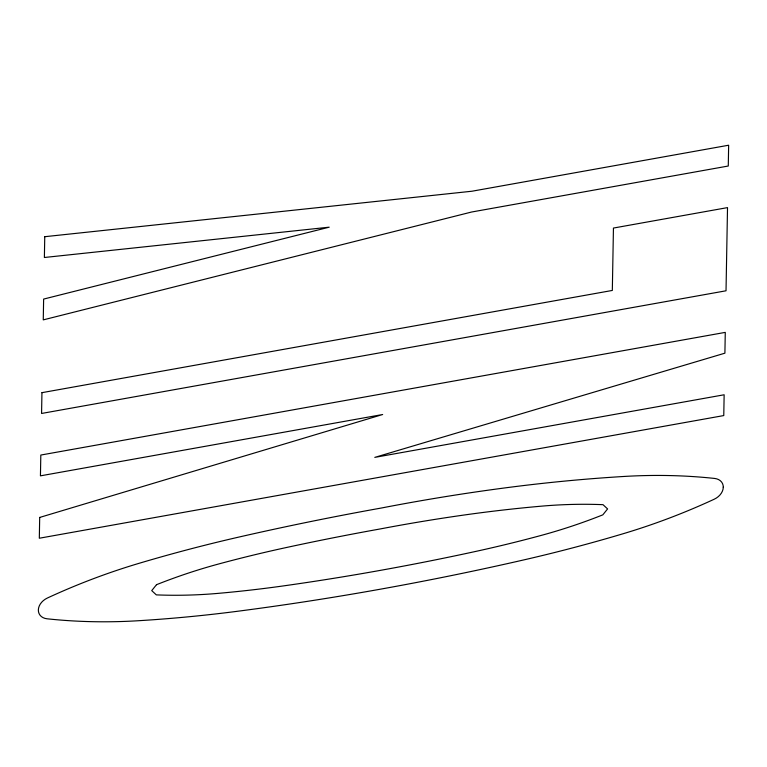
<?xml version="1.0" encoding="UTF-8"?>
<svg xmlns="http://www.w3.org/2000/svg" width="767" height="767" viewBox="0 0 767 767"><rect width="100%" height="100%" fill="white"/><g stroke="black" fill="none" stroke-linecap="round" stroke-linejoin="round"><path stroke-width="1.15" d="M39.692 517.437L39.318 538.233L723.77 415.57L724.144 394.775L374.795 457.381L724.901 353.175L725.275 332.379L40.814 455.052L40.44 475.847L382.666 414.516L39.692 517.437M41.945 392.666L41.571 413.461L726.023 290.789L727.519 207.608L613.447 228.058L612.325 290.444L41.945 392.666M44.754 236.696L44.381 257.491L329.206 227.176L43.633 299.082L43.259 319.877L471.6 212.018L728.276 166.017L728.65 145.222L471.983 191.223L44.754 236.696M156.506 584.694L151.732 590.619L156.315 594.876A446.643 339.119 -27.7 0 0 218.221 593.361A1111.719 844.103 -27.7 0 0 285.017 585.681A2198.538 1669.289 -27.7 0 0 473.613 551.885A1111.719 844.103 -27.7 0 0 540.572 535.587A446.643 339.119 -27.7 0 0 602.824 514.849L607.589 508.924L603.006 504.676A446.643 339.119 -27.7 0 0 541.099 506.191A1287.064 977.225 -27.7 0 0 463.767 515.069A1497.577 1137.068 -27.7 0 0 380.039 528.981A2198.538 1669.289 -27.7 0 0 285.707 547.667A1111.719 844.103 -27.7 0 0 218.758 563.956A446.643 339.119 -27.7 0 0 156.506 584.694M723.281 487.237A13.72 10.422 -27.7 0 0 714.623 478.445A524.082 397.92 -27.7 0 0 623.494 476.489A1496.158 1135.994 -27.7 0 0 507.371 487.591A1735.731 1317.888 -27.7 0 0 381.554 507.984A2539.652 1928.286 -27.7 0 0 239.927 536.833A1294.159 982.623 -27.7 0 0 139.172 563.285A524.082 397.92 -27.7 0 0 47.391 598.02A13.72 10.422 -27.7 0 0 38.35 609.986A13.72 10.422 -27.7 0 0 47.017 618.787A524.082 397.92 -27.7 0 0 138.137 620.743A1294.159 982.623 -27.7 0 0 238.585 611.136A2539.652 1928.286 -27.7 0 0 521.713 560.389A1294.159 982.623 -27.7 0 0 622.459 533.937A524.082 397.92 -27.7 0 0 714.25 499.202A13.72 10.422 -27.7 0 0 723.281 487.237"/></g></svg>
